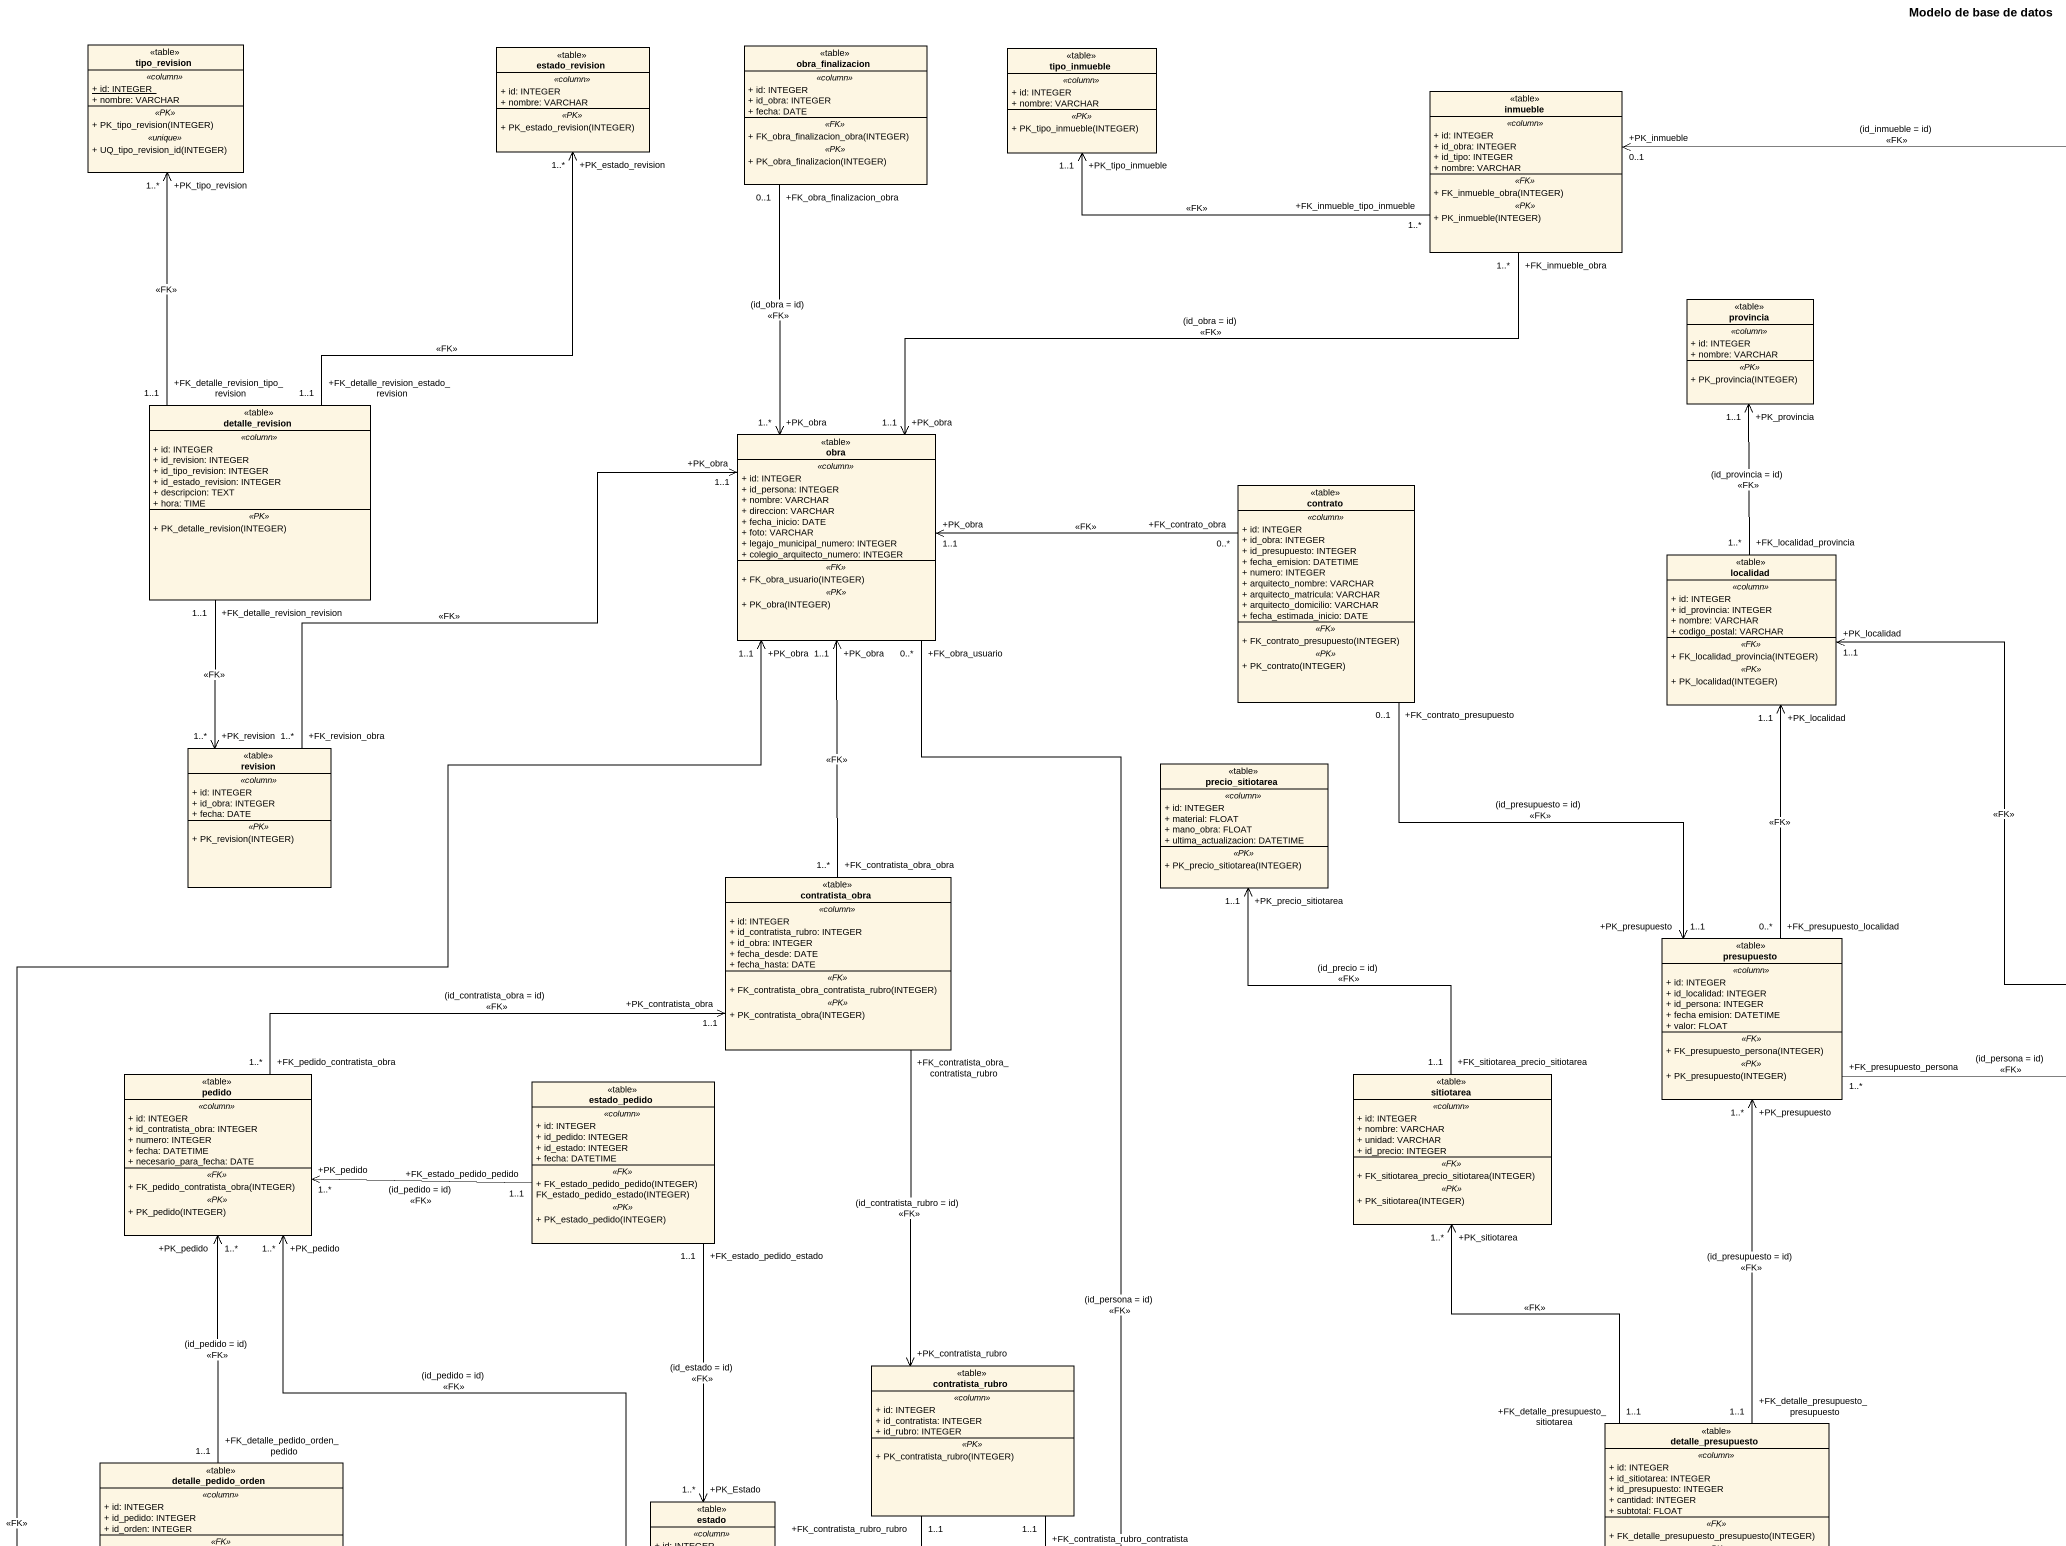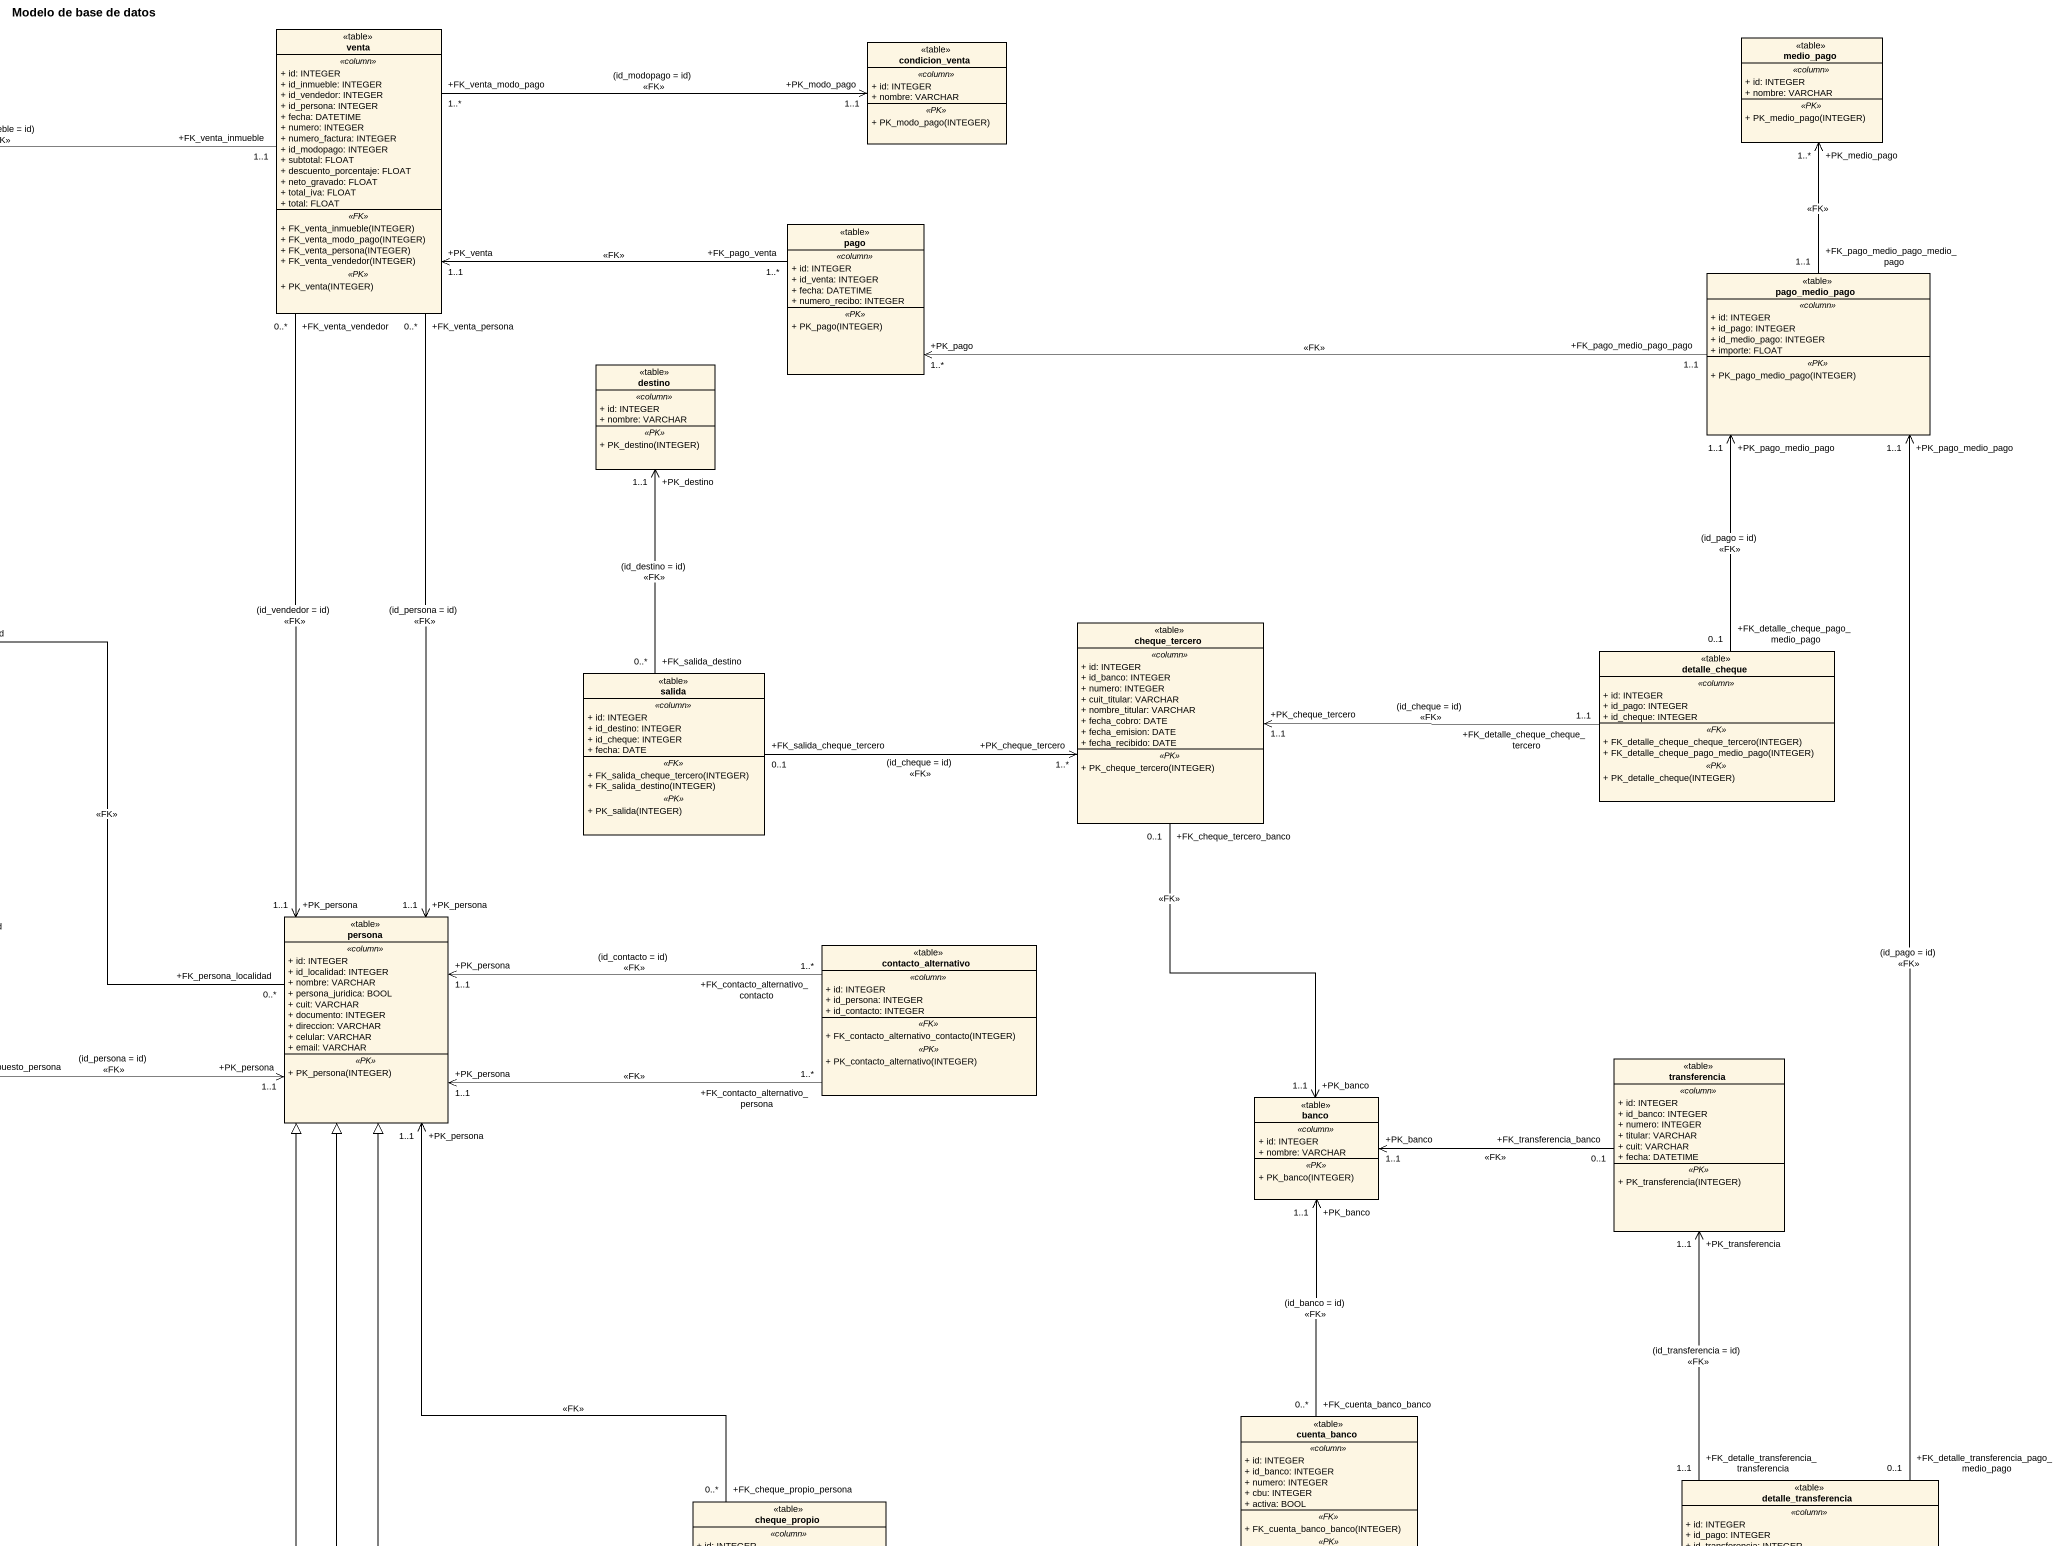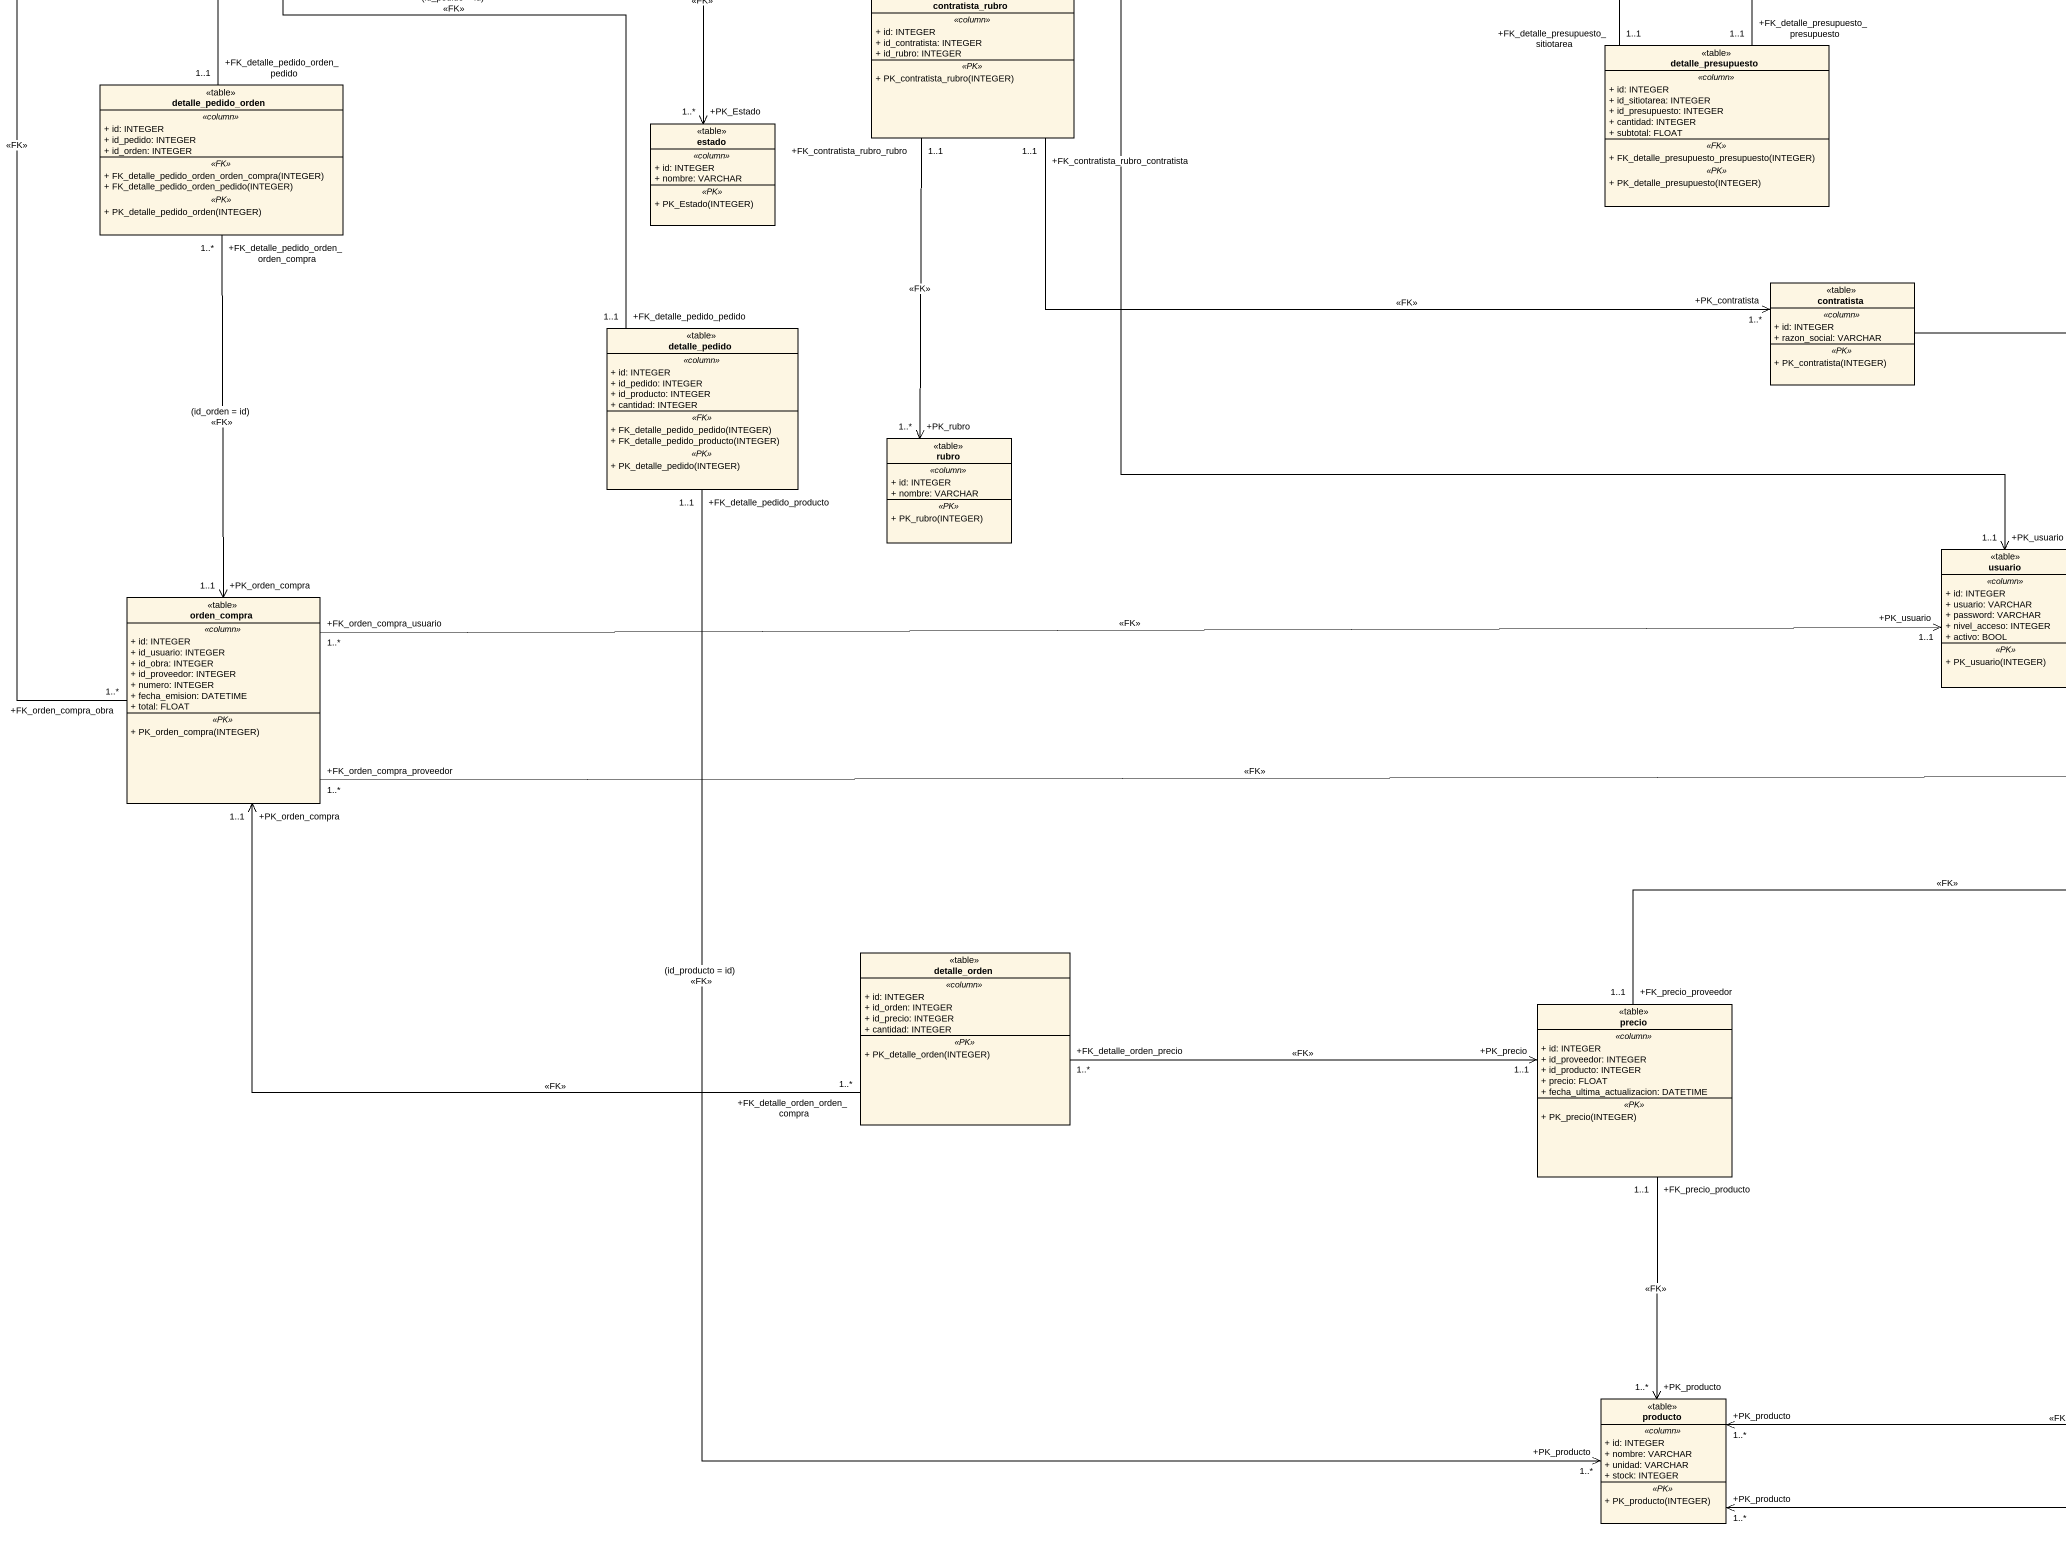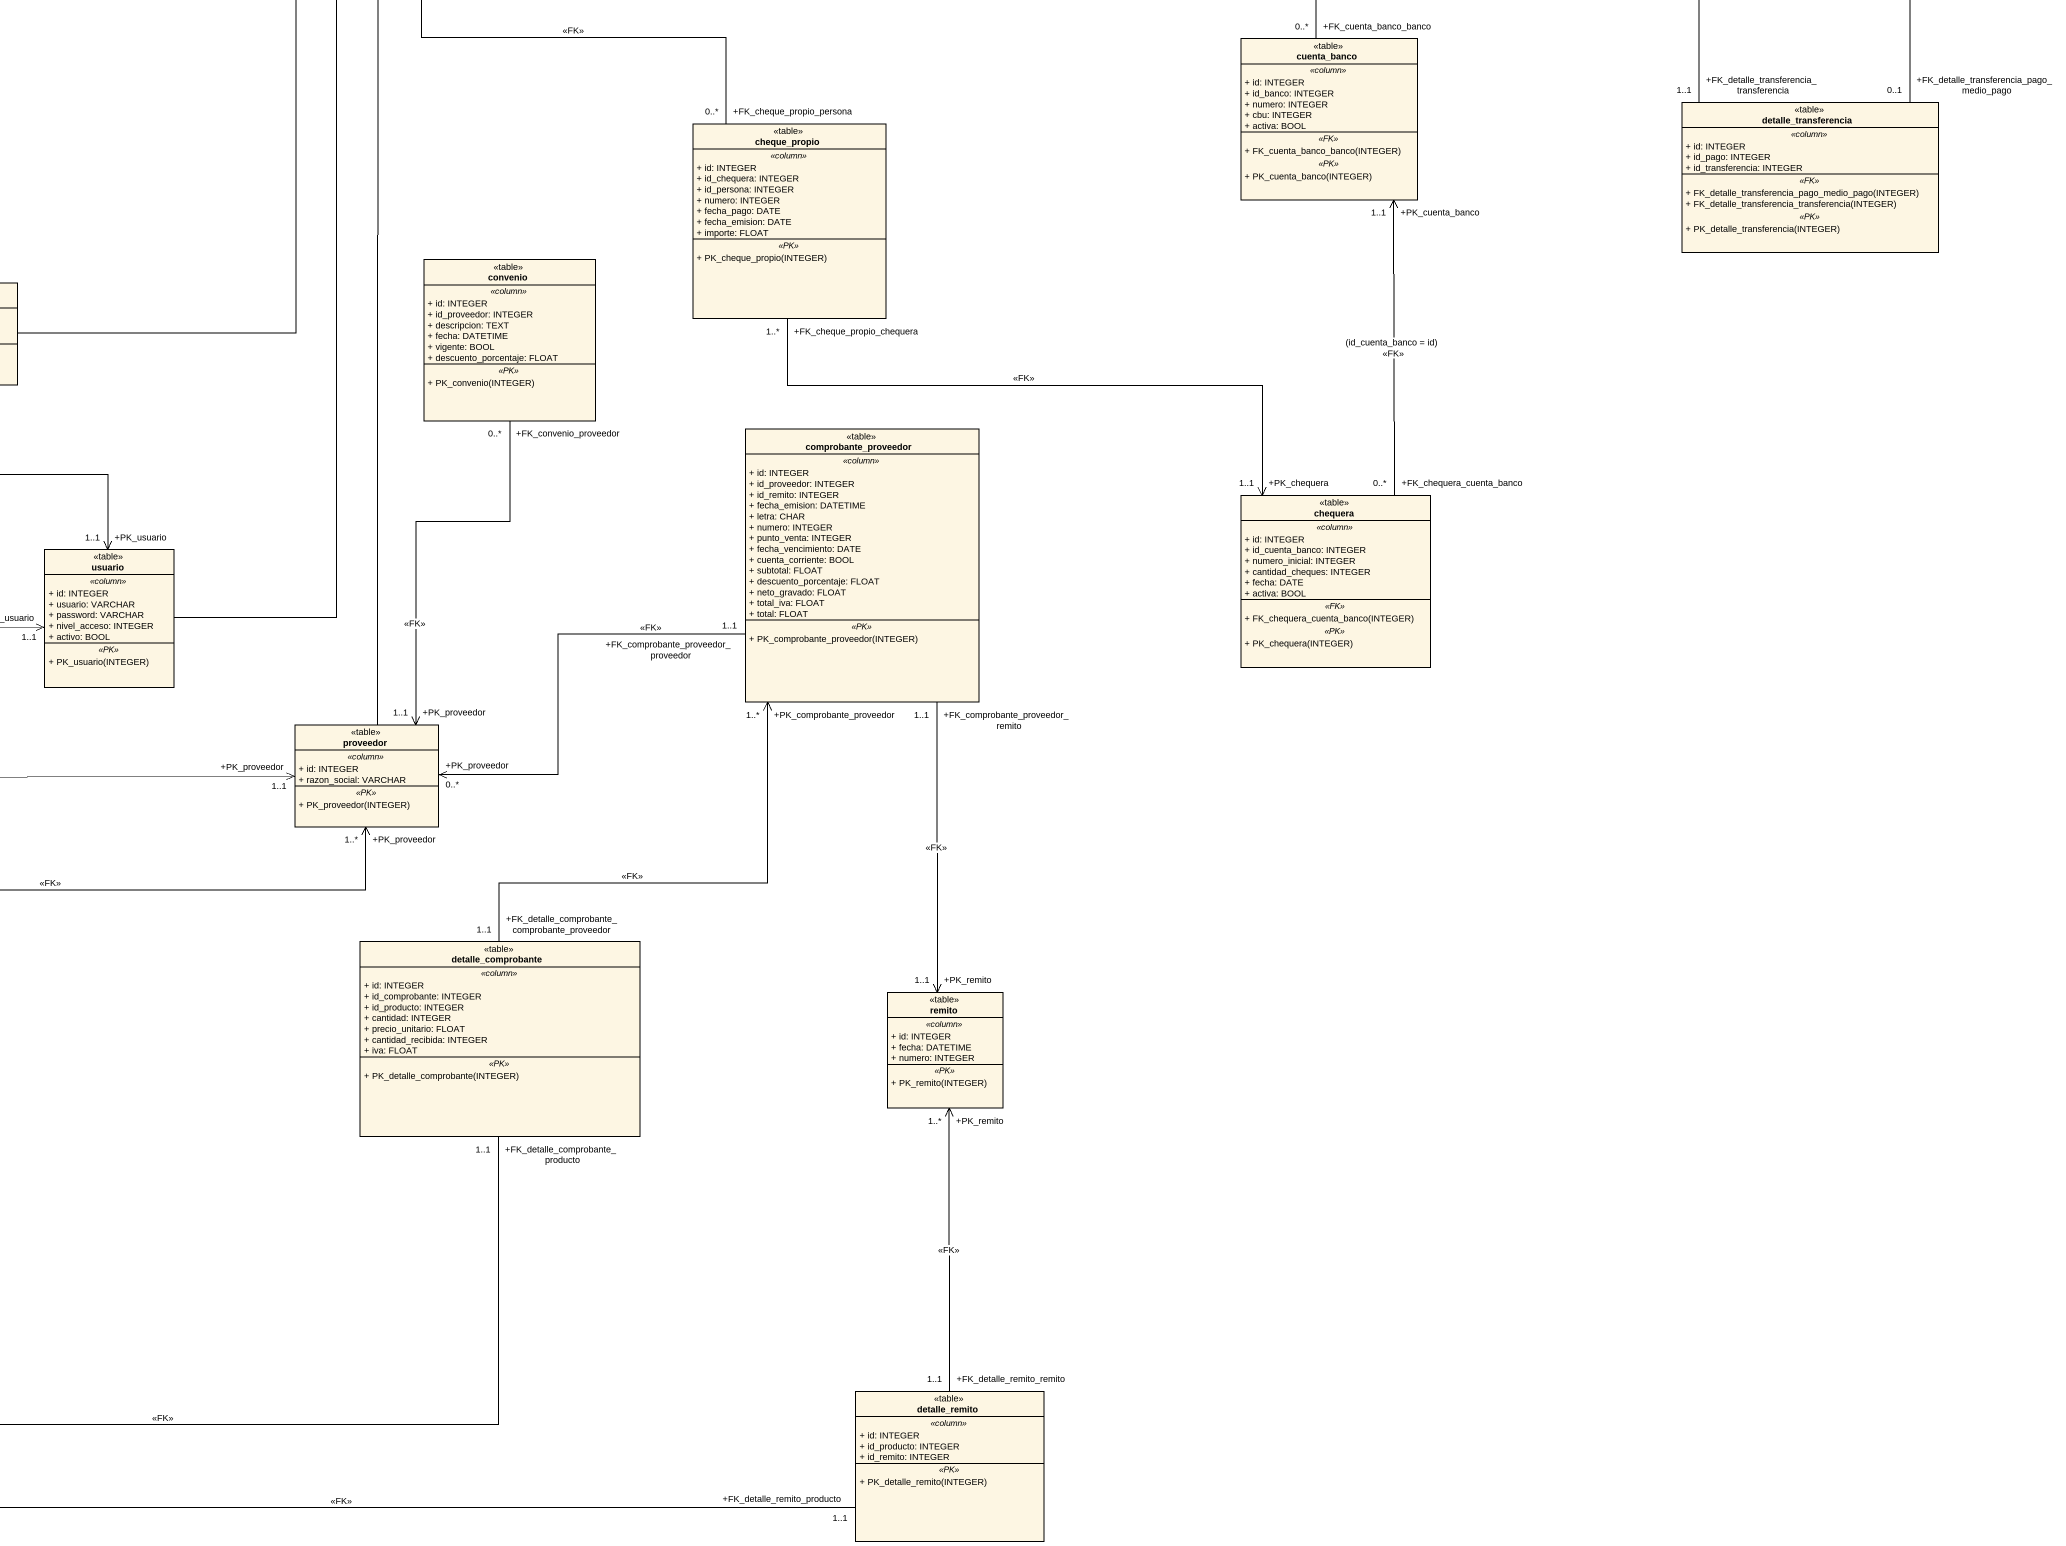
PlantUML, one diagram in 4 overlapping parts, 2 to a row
@startuml
title Modelo de base de datos
hide circle
hide empty members
skinparam classAttributeIconSize 0
class tipo_revision <<table>> {
  .. <<column>> ..
  {static} + id: INTEGER
  + nombre: VARCHAR
  .. <<PK>> ..
  + PK_tipo_revision(INTEGER)
  .. <<unique>> ..
  + UQ_tipo_revision_id(INTEGER)
}
class estado_revision <<table>> {
  .. <<column>> ..
  + id: INTEGER
  + nombre: VARCHAR
  .. <<PK>> ..
  + PK_estado_revision(INTEGER)
}
class obra_finalizacion <<table>> {
  .. <<column>> ..
  + id: INTEGER
  + id_obra: INTEGER
  + fecha: DATE
  .. <<FK>> ..
  + FK_obra_finalizacion_obra(INTEGER)
  .. <<PK>> ..
  + PK_obra_finalizacion(INTEGER)
}
class tipo_inmueble <<table>> {
  .. <<column>> ..
  + id: INTEGER
  + nombre: VARCHAR
  .. <<PK>> ..
  + PK_tipo_inmueble(INTEGER)
}
class venta <<table>> {
  .. <<column>> ..
  + id: INTEGER
  + id_inmueble: INTEGER
  + id_vendedor: INTEGER
  + id_persona: INTEGER
  + fecha: DATETIME
  + numero: INTEGER
  + numero_factura: INTEGER
  + id_modopago: INTEGER
  + subtotal: FLOAT
  + descuento_porcentaje: FLOAT
  + neto_gravado: FLOAT
  + total_iva: FLOAT
  + total: FLOAT
  .. <<FK>> ..
  + FK_venta_inmueble(INTEGER)
  + FK_venta_modo_pago(INTEGER)
  + FK_venta_persona(INTEGER)
  + FK_venta_vendedor(INTEGER)
  .. <<PK>> ..
  + PK_venta(INTEGER)
}
class condicion_venta <<table>> {
  .. <<column>> ..
  + id: INTEGER
  + nombre: VARCHAR
  .. <<PK>> ..
  + PK_modo_pago(INTEGER)
}
class medio_pago <<table>> {
  .. <<column>> ..
  + id: INTEGER
  + nombre: VARCHAR
  .. <<PK>> ..
  + PK_medio_pago(INTEGER)
}
class inmueble <<table>> {
  .. <<column>> ..
  + id: INTEGER
  + id_obra: INTEGER
  + id_tipo: INTEGER
  + nombre: VARCHAR
  .. <<FK>> ..
  + FK_inmueble_obra(INTEGER)
  .. <<PK>> ..
  + PK_inmueble(INTEGER)
}
class pago <<table>> {
  .. <<column>> ..
  + id: INTEGER
  + id_venta: INTEGER
  + fecha: DATETIME
  + numero_recibo: INTEGER
  .. <<PK>> ..
  + PK_pago(INTEGER)
}
class pago_medio_pago <<table>> {
  .. <<column>> ..
  + id: INTEGER
  + id_pago: INTEGER
  + id_medio_pago: INTEGER
  + importe: FLOAT
  .. <<PK>> ..
  + PK_pago_medio_pago(INTEGER)
}
class provincia <<table>> {
  .. <<column>> ..
  + id: INTEGER
  + nombre: VARCHAR
  .. <<PK>> ..
  + PK_provincia(INTEGER)
}
class destino <<table>> {
  .. <<column>> ..
  + id: INTEGER
  + nombre: VARCHAR
  .. <<PK>> ..
  + PK_destino(INTEGER)
}
class detalle_revision <<table>> {
  .. <<column>> ..
  + id: INTEGER
  + id_revision: INTEGER
  + id_tipo_revision: INTEGER
  + id_estado_revision: INTEGER
  + descripcion: TEXT
  + hora: TIME
  .. <<PK>> ..
  + PK_detalle_revision(INTEGER)
}
class obra <<table>> {
  .. <<column>> ..
  + id: INTEGER
  + id_persona: INTEGER
  + nombre: VARCHAR
  + direccion: VARCHAR
  + fecha_inicio: DATE
  + foto: VARCHAR
  + legajo_municipal_numero: INTEGER
  + colegio_arquitecto_numero: INTEGER
  .. <<FK>> ..
  + FK_obra_usuario(INTEGER)
  .. <<PK>> ..
  + PK_obra(INTEGER)
}
class contrato <<table>> {
  .. <<column>> ..
  + id: INTEGER
  + id_obra: INTEGER
  + id_presupuesto: INTEGER
  + fecha_emision: DATETIME
  + numero: INTEGER
  + arquitecto_nombre: VARCHAR
  + arquitecto_matricula: VARCHAR
  + arquitecto_domicilio: VARCHAR
  + fecha_estimada_inicio: DATE
  .. <<FK>> ..
  + FK_contrato_presupuesto(INTEGER)
  .. <<PK>> ..
  + PK_contrato(INTEGER)
}
class localidad <<table>> {
  .. <<column>> ..
  + id: INTEGER
  + id_provincia: INTEGER
  + nombre: VARCHAR
  + codigo_postal: VARCHAR
  .. <<FK>> ..
  + FK_localidad_provincia(INTEGER)
  .. <<PK>> ..
  + PK_localidad(INTEGER)
}
class cheque_tercero <<table>> {
  .. <<column>> ..
  + id: INTEGER
  + id_banco: INTEGER
  + numero: INTEGER
  + cuit_titular: VARCHAR
  + nombre_titular: VARCHAR
  + fecha_cobro: DATE
  + fecha_emision: DATE
  + fecha_recibido: DATE
  .. <<PK>> ..
  + PK_cheque_tercero(INTEGER)
}
class salida <<table>> {
  .. <<column>> ..
  + id: INTEGER
  + id_destino: INTEGER
  + id_cheque: INTEGER
  + fecha: DATE
  .. <<FK>> ..
  + FK_salida_cheque_tercero(INTEGER)
  + FK_salida_destino(INTEGER)
  .. <<PK>> ..
  + PK_salida(INTEGER)
}
class detalle_cheque <<table>> {
  .. <<column>> ..
  + id: INTEGER
  + id_pago: INTEGER
  + id_cheque: INTEGER
  .. <<FK>> ..
  + FK_detalle_cheque_cheque_tercero(INTEGER)
  + FK_detalle_cheque_pago_medio_pago(INTEGER)
  .. <<PK>> ..
  + PK_detalle_cheque(INTEGER)
}
class revision <<table>> {
  .. <<column>> ..
  + id: INTEGER
  + id_obra: INTEGER
  + fecha: DATE
  .. <<PK>> ..
  + PK_revision(INTEGER)
}
class precio_sitiotarea <<table>> {
  .. <<column>> ..
  + id: INTEGER
  + material: FLOAT
  + mano_obra: FLOAT
  + ultima_actualizacion: DATETIME
  .. <<PK>> ..
  + PK_precio_sitiotarea(INTEGER)
}
class contratista_obra <<table>> {
  .. <<column>> ..
  + id: INTEGER
  + id_contratista_rubro: INTEGER
  + id_obra: INTEGER
  + fecha_desde: DATE
  + fecha_hasta: DATE
  .. <<FK>> ..
  + FK_contratista_obra_contratista_rubro(INTEGER)
  .. <<PK>> ..
  + PK_contratista_obra(INTEGER)
}
class presupuesto <<table>> {
  .. <<column>> ..
  + id: INTEGER
  + id_localidad: INTEGER
  + id_persona: INTEGER
  + fecha emision: DATETIME
  + valor: FLOAT
  .. <<FK>> ..
  + FK_presupuesto_persona(INTEGER)
  .. <<PK>> ..
  + PK_presupuesto(INTEGER)
}
class persona <<table>> {
  .. <<column>> ..
  + id: INTEGER
  + id_localidad: INTEGER
  + nombre: VARCHAR
  + persona_juridica: BOOL
  + cuit: VARCHAR
  + documento: INTEGER
  + direccion: VARCHAR
  + celular: VARCHAR
  + email: VARCHAR
  .. <<PK>> ..
  + PK_persona(INTEGER)
}
class contacto_alternativo <<table>> {
  .. <<column>> ..
  + id: INTEGER
  + id_persona: INTEGER
  + id_contacto: INTEGER
  .. <<FK>> ..
  + FK_contacto_alternativo_contacto(INTEGER)
  .. <<PK>> ..
  + PK_contacto_alternativo(INTEGER)
}
class transferencia <<table>> {
  .. <<column>> ..
  + id: INTEGER
  + id_banco: INTEGER
  + numero: INTEGER
  + titular: VARCHAR
  + cuit: VARCHAR
  + fecha: DATETIME
  .. <<PK>> ..
  + PK_transferencia(INTEGER)
}
class pedido <<table>> {
  .. <<column>> ..
  + id: INTEGER
  + id_contratista_obra: INTEGER
  + numero: INTEGER
  + fecha: DATETIME
  + necesario_para_fecha: DATE
  .. <<FK>> ..
  + FK_pedido_contratista_obra(INTEGER)
  .. <<PK>> ..
  + PK_pedido(INTEGER)
}
class estado_pedido <<table>> {
  .. <<column>> ..
  + id: INTEGER
  + id_pedido: INTEGER
  + id_estado: INTEGER
  + fecha: DATETIME
  .. <<FK>> ..
  + FK_estado_pedido_pedido(INTEGER)
  FK_estado_pedido_estado(INTEGER)
  .. <<PK>> ..
  + PK_estado_pedido(INTEGER)
}
class sitiotarea <<table>> {
  .. <<column>> ..
  + id: INTEGER
  + nombre: VARCHAR
  + unidad: VARCHAR
  + id_precio: INTEGER
  .. <<FK>> ..
  + FK_sitiotarea_precio_sitiotarea(INTEGER)
  .. <<PK>> ..
  + PK_sitiotarea(INTEGER)
}
class banco <<table>> {
  .. <<column>> ..
  + id: INTEGER
  + nombre: VARCHAR
  .. <<PK>> ..
  + PK_banco(INTEGER)
}
class contratista_rubro <<table>> {
  .. <<column>> ..
  + id: INTEGER
  + id_contratista: INTEGER
  + id_rubro: INTEGER
  .. <<PK>> ..
  + PK_contratista_rubro(INTEGER)
}
class detalle_presupuesto <<table>> {
  .. <<column>> ..
  + id: INTEGER
  + id_sitiotarea: INTEGER
  + id_presupuesto: INTEGER
  + cantidad: INTEGER
  + subtotal: FLOAT
  .. <<FK>> ..
  + FK_detalle_presupuesto_presupuesto(INTEGER)
  .. <<PK>> ..
  + PK_detalle_presupuesto(INTEGER)
}
class cuenta_banco <<table>> {
  .. <<column>> ..
  + id: INTEGER
  + id_banco: INTEGER
  + numero: INTEGER
  + cbu: INTEGER
  + activa: BOOL
  .. <<FK>> ..
  + FK_cuenta_banco_banco(INTEGER)
  .. <<PK>> ..
  + PK_cuenta_banco(INTEGER)
}
class detalle_pedido_orden <<table>> {
  .. <<column>> ..
  + id: INTEGER
  + id_pedido: INTEGER
  + id_orden: INTEGER
  .. <<FK>> ..
  + FK_detalle_pedido_orden_orden_compra(INTEGER)
  + FK_detalle_pedido_orden_pedido(INTEGER)
  .. <<PK>> ..
  + PK_detalle_pedido_orden(INTEGER)
}
class detalle_transferencia <<table>> {
  .. <<column>> ..
  + id: INTEGER
  + id_pago: INTEGER
  + id_transferencia: INTEGER
  .. <<FK>> ..
  + FK_detalle_transferencia_pago_medio_pago(INTEGER)
  + FK_detalle_transferencia_transferencia(INTEGER)
  .. <<PK>> ..
  + PK_detalle_transferencia(INTEGER)
}
class estado <<table>> {
  .. <<column>> ..
  + id: INTEGER
  + nombre: VARCHAR
  .. <<PK>> ..
  + PK_Estado(INTEGER)
}
class cheque_propio <<table>> {
  .. <<column>> ..
  + id: INTEGER
  + id_chequera: INTEGER
  + id_persona: INTEGER
  + numero: INTEGER
  + fecha_pago: DATE
  + fecha_emision: DATE
  + importe: FLOAT
  .. <<PK>> ..
  + PK_cheque_propio(INTEGER)
}
class convenio <<table>> {
  .. <<column>> ..
  + id: INTEGER
  + id_proveedor: INTEGER
  + descripcion: TEXT
  + fecha: DATETIME
  + vigente: BOOL
  + descuento_porcentaje: FLOAT
  .. <<PK>> ..
  + PK_convenio(INTEGER)
}
class contratista <<table>> {
  .. <<column>> ..
  + id: INTEGER
  + razon_social: VARCHAR
  .. <<PK>> ..
  + PK_contratista(INTEGER)
}
class detalle_pedido <<table>> {
  .. <<column>> ..
  + id: INTEGER
  + id_pedido: INTEGER
  + id_producto: INTEGER
  + cantidad: INTEGER
  .. <<FK>> ..
  + FK_detalle_pedido_pedido(INTEGER)
  + FK_detalle_pedido_producto(INTEGER)
  .. <<PK>> ..
  + PK_detalle_pedido(INTEGER)
}
class rubro <<table>> {
  .. <<column>> ..
  + id: INTEGER
  + nombre: VARCHAR
  .. <<PK>> ..
  + PK_rubro(INTEGER)
}
class comprobante_proveedor <<table>> {
  .. <<column>> ..
  + id: INTEGER
  + id_proveedor: INTEGER
  + id_remito: INTEGER
  + fecha_emision: DATETIME
  + letra: CHAR
  + numero: INTEGER
  + punto_venta: INTEGER
  + fecha_vencimiento: DATE
  + cuenta_corriente: BOOL
  + subtotal: FLOAT
  + descuento_porcentaje: FLOAT
  + neto_gravado: FLOAT
  + total_iva: FLOAT
  + total: FLOAT
  .. <<PK>> ..
  + PK_comprobante_proveedor(INTEGER)
}
class chequera <<table>> {
  .. <<column>> ..
  + id: INTEGER
  + id_cuenta_banco: INTEGER
  + numero_inicial: INTEGER
  + cantidad_cheques: INTEGER
  + fecha: DATE
  + activa: BOOL
  .. <<FK>> ..
  + FK_chequera_cuenta_banco(INTEGER)
  .. <<PK>> ..
  + PK_chequera(INTEGER)
}
class usuario <<table>> {
  .. <<column>> ..
  + id: INTEGER
  + usuario: VARCHAR
  + password: VARCHAR
  + nivel_acceso: INTEGER
  + activo: BOOL
  .. <<PK>> ..
  + PK_usuario(INTEGER)
}
class orden_compra <<table>> {
  .. <<column>> ..
  + id: INTEGER
  + id_usuario: INTEGER
  + id_obra: INTEGER
  + id_proveedor: INTEGER
  + numero: INTEGER
  + fecha_emision: DATETIME
  + total: FLOAT
  .. <<PK>> ..
  + PK_orden_compra(INTEGER)
}
class proveedor <<table>> {
  .. <<column>> ..
  + id: INTEGER
  + razon_social: VARCHAR
  .. <<PK>> ..
  + PK_proveedor(INTEGER)
}
class detalle_orden <<table>> {
  .. <<column>> ..
  + id: INTEGER
  + id_orden: INTEGER
  + id_precio: INTEGER
  + cantidad: INTEGER
  .. <<PK>> ..
  + PK_detalle_orden(INTEGER)
}
class detalle_comprobante <<table>> {
  .. <<column>> ..
  + id: INTEGER
  + id_comprobante: INTEGER
  + id_producto: INTEGER
  + cantidad: INTEGER
  + precio_unitario: FLOAT
  + cantidad_recibida: INTEGER
  + iva: FLOAT
  .. <<PK>> ..
  + PK_detalle_comprobante(INTEGER)
}
class remito <<table>> {
  .. <<column>> ..
  + id: INTEGER
  + fecha: DATETIME
  + numero: INTEGER
  .. <<PK>> ..
  + PK_remito(INTEGER)
}
class precio <<table>> {
  .. <<column>> ..
  + id: INTEGER
  + id_proveedor: INTEGER
  + id_producto: INTEGER
  + precio: FLOAT
  + fecha_ultima_actualizacion: DATETIME
  .. <<PK>> ..
  + PK_precio(INTEGER)
}
class producto <<table>> {
  .. <<column>> ..
  + id: INTEGER
  + nombre: VARCHAR
  + unidad: VARCHAR
  + stock: INTEGER
  .. <<PK>> ..
  + PK_producto(INTEGER)
}
class detalle_remito <<table>> {
  .. <<column>> ..
  + id: INTEGER
  + id_producto: INTEGER
  + id_remito: INTEGER
  .. <<PK>> ..
  + PK_detalle_remito(INTEGER)
}
obra_finalizacion "+FK_obra_finalizacion_obra\n0..1" --> "+PK_obra\n1..*" obra : (id_obra = id)\n<<FK>>
venta "+FK_venta_modo_pago\n1..*" -right-> "+PK_modo_pago\n1..1" condicion_venta : (id_modopago = id)\n<<FK>>
venta "+FK_venta_inmueble\n1..1" -left-> "+PK_inmueble\n0..1" inmueble : (id_inmueble = id)\n<<FK>>
venta "+FK_venta_persona\n0..*" --> "+PK_persona\n1..1" persona : (id_persona = id)\n<<FK>>
venta "+FK_venta_vendedor\n0..*" --> "+PK_persona\n1..1" persona : (id_vendedor = id)\n<<FK>>
inmueble "+FK_inmueble_tipo_inmueble\n1..*" -left-> "+PK_tipo_inmueble\n1..1" tipo_inmueble : <<FK>>
inmueble "+FK_inmueble_obra\n1..*" -left-> "+PK_obra\n1..1" obra : (id_obra = id)\n<<FK>>
pago "+FK_pago_venta\n1..*" -left-> "+PK_venta\n1..1" venta : <<FK>>
pago_medio_pago "+FK_pago_medio_pago_medio_pago\n1..1" -up-> "+PK_medio_pago\n1..*" medio_pago : <<FK>>
pago_medio_pago "+FK_pago_medio_pago_pago\n1..1" -left-> "+PK_pago\n1..*" pago : <<FK>>
detalle_revision "+FK_detalle_revision_tipo_revision\n1..1" -up-> "+PK_tipo_revision\n1..*" tipo_revision : <<FK>>
detalle_revision "+FK_detalle_revision_estado_revision\n1..1" -up-> "+PK_estado_revision\n1..*" estado_revision : <<FK>>
detalle_revision "+FK_detalle_revision_revision\n1..1" --> "+PK_revision\n1..*" revision : <<FK>>
obra "+FK_obra_usuario\n0..*" --> "+PK_usuario\n1..1" usuario : (id_persona = id)\n<<FK>>
contrato "+FK_contrato_obra\n0..*" -left-> "+PK_obra\n1..1" obra : <<FK>>
contrato "+FK_contrato_presupuesto\n0..1" --> "+PK_presupuesto\n1..1" presupuesto : (id_presupuesto = id)\n<<FK>>
localidad "+FK_localidad_provincia\n1..*" -up-> "+PK_provincia\n1..1" provincia : (id_provincia = id)\n<<FK>>
cheque_tercero "+FK_cheque_tercero_banco\n0..1" --> "+PK_banco\n1..1" banco : <<FK>>
salida "+FK_salida_destino\n0..*" -up-> "+PK_destino\n1..1" destino : (id_destino = id)\n<<FK>>
salida "+FK_salida_cheque_tercero\n0..1" -right-> "+PK_cheque_tercero\n1..*" cheque_tercero : (id_cheque = id)\n<<FK>>
detalle_cheque "+FK_detalle_cheque_pago_medio_pago\n0..1" -up-> "+PK_pago_medio_pago\n1..1" pago_medio_pago : (id_pago = id)\n<<FK>>
detalle_cheque "+FK_detalle_cheque_cheque_tercero\n1..1" -left-> "+PK_cheque_tercero\n1..1" cheque_tercero : (id_cheque = id)\n<<FK>>
revision "+FK_revision_obra\n1..*" -right-> "+PK_obra\n1..1" obra : <<FK>>
contratista_obra "+FK_contratista_obra_obra\n1..*" -up-> "+PK_obra\n1..1" obra : <<FK>>
contratista_obra "+FK_contratista_obra_contratista_rubro" --> "+PK_contratista_rubro" contratista_rubro : (id_contratista_rubro = id)\n<<FK>>
presupuesto "+FK_presupuesto_localidad\n0..*" -up-> "+PK_localidad\n1..1" localidad : <<FK>>
presupuesto "+FK_presupuesto_persona\n1..*" -right-> "+PK_persona\n1..1" persona : (id_persona = id)\n<<FK>>
persona "+FK_persona_localidad\n0..*" -up-> "+PK_localidad\n1..1" localidad : <<FK>>
contacto_alternativo "+FK_contacto_alternativo_contacto\n1..*" -left-> "+PK_persona\n1..1" persona : (id_contacto = id)\n<<FK>>
contacto_alternativo "+FK_contacto_alternativo_persona\n1..*" -left-> "+PK_persona\n1..1" persona : <<FK>>
transferencia "+FK_transferencia_banco\n0..1" -left-> "+PK_banco\n1..1" banco : <<FK>>
pedido "+FK_pedido_contratista_obra\n1..*" -right-> "+PK_contratista_obra\n1..1" contratista_obra : (id_contratista_obra = id)\n<<FK>>
estado_pedido "+FK_estado_pedido_pedido\n1..1" -left-> "+PK_pedido\n1..*" pedido : (id_pedido = id)\n<<FK>>
estado_pedido "+FK_estado_pedido_estado\n1..1" --> "+PK_Estado\n1..*" estado : (id_estado = id)\n<<FK>>
sitiotarea "+FK_sitiotarea_precio_sitiotarea\n1..1" -up-> "+PK_precio_sitiotarea\n1..1" precio_sitiotarea : (id_precio = id)\n<<FK>>
contratista_rubro "+FK_contratista_rubro_contratista\n1..1" -right-> "+PK_contratista\n1..*" contratista : <<FK>>
contratista_rubro "+FK_contratista_rubro_rubro\n1..1" --> "+PK_rubro\n1..*" rubro : <<FK>>
detalle_presupuesto "+FK_detalle_presupuesto_presupuesto\n1..1" -up-> "+PK_presupuesto\n1..*" presupuesto : (id_presupuesto = id)\n<<FK>>
detalle_presupuesto "+FK_detalle_presupuesto_sitiotarea\n1..1" -up-> "+PK_sitiotarea\n1..*" sitiotarea : <<FK>>
cuenta_banco "+FK_cuenta_banco_banco\n0..*" -up-> "+PK_banco\n1..1" banco : (id_banco = id)\n<<FK>>
detalle_pedido_orden "+FK_detalle_pedido_orden_pedido\n1..1" -up-> "+PK_pedido\n1..*" pedido : (id_pedido = id)\n<<FK>>
detalle_pedido_orden "+FK_detalle_pedido_orden_orden_compra\n1..*" --> "+PK_orden_compra\n1..1" orden_compra : (id_orden = id)\n<<FK>>
detalle_transferencia "+FK_detalle_transferencia_pago_medio_pago\n0..1" -up-> "+PK_pago_medio_pago\n1..1" pago_medio_pago : (id_pago = id)\n<<FK>>
detalle_transferencia "+FK_detalle_transferencia_transferencia\n1..1" -up-> "+PK_transferencia\n1..1" transferencia : (id_transferencia = id)\n<<FK>>
cheque_propio "+FK_cheque_propio_persona\n0..*" -up-> "+PK_persona\n1..1" persona : <<FK>>
cheque_propio "+FK_cheque_propio_chequera\n1..*" --> "+PK_chequera\n1..1" chequera : <<FK>>
convenio "+FK_convenio_proveedor\n0..*" --> "+PK_proveedor\n1..1" proveedor : <<FK>>
contratista -up-|> persona
detalle_pedido "+FK_detalle_pedido_pedido\n1..1" -up-> "+PK_pedido\n1..*" pedido : (id_pedido = id)\n<<FK>>
detalle_pedido "+FK_detalle_pedido_producto\n1..1" --> "+PK_producto\n1..*" producto : (id_producto = id)\n<<FK>>
comprobante_proveedor "+FK_comprobante_proveedor_proveedor\n1..1" -left-> "+PK_proveedor\n0..*" proveedor : <<FK>>
comprobante_proveedor "+FK_comprobante_proveedor_remito\n1..1" --> "+PK_remito\n1..1" remito : <<FK>>
chequera "+FK_chequera_cuenta_banco\n0..*" -up-> "+PK_cuenta_banco\n1..1" cuenta_banco : (id_cuenta_banco = id)\n<<FK>>
usuario -up-|> persona
orden_compra "+FK_orden_compra_obra\n1..*" -up-> "+PK_obra\n1..1" obra : <<FK>>
orden_compra "+FK_orden_compra_usuario\n1..*" -right-> "+PK_usuario\n1..1" usuario : <<FK>>
orden_compra "+FK_orden_compra_proveedor\n1..*" -right-> "+PK_proveedor\n1..1" proveedor : <<FK>>
proveedor -up-|> persona
detalle_orden "+FK_detalle_orden_orden_compra\n1..*" -left-> "+PK_orden_compra\n1..1" orden_compra : <<FK>>
detalle_orden "+FK_detalle_orden_precio\n1..*" -right-> "+PK_precio\n1..1" precio : <<FK>>
detalle_comprobante "+FK_detalle_comprobante_comprobante_proveedor\n1..1" -up-> "+PK_comprobante_proveedor\n1..*" comprobante_proveedor : <<FK>>
detalle_comprobante "+FK_detalle_comprobante_producto\n1..1" -left-> "+PK_producto\n1..*" producto : <<FK>>
precio "+FK_precio_proveedor\n1..1" -right-> "+PK_proveedor\n1..*" proveedor : <<FK>>
precio "+FK_precio_producto\n1..1" --> "+PK_producto\n1..*" producto : <<FK>>
detalle_remito "+FK_detalle_remito_remito\n1..1" -up-> "+PK_remito\n1..*" remito : <<FK>>
detalle_remito "+FK_detalle_remito_producto\n1..1" -left-> "+PK_producto\n1..*" producto : <<FK>>
@enduml
